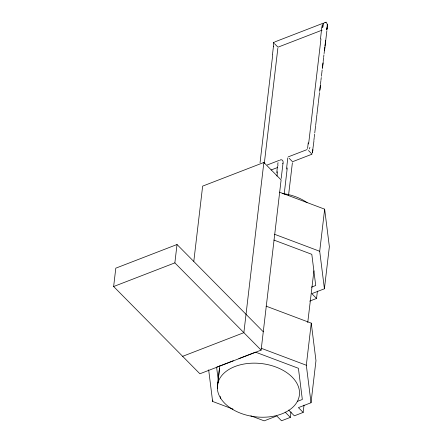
<?xml version="1.0" encoding="UTF-8"?>
<svg xmlns="http://www.w3.org/2000/svg" width="443" height="443" viewBox="0 0 443 443"><rect width="100%" height="100%" fill="white"/><g stroke="black" fill="none" stroke-linecap="round" stroke-linejoin="round"><path stroke-width="0.66" d="M321.851 27.261L322.177 25.417M273.458 46.421C274.012 45.668 272.606 41.631 274.516 42.179M326.906 28.363L326.735 29.698L326.807 28.402M217.352 388.361L219.739 365.89M217.912 382.94L219.418 368.615M320.483 38.99L321.762 27.61M273.469 46.188L272.495 54.616M264.321 163.323L277.839 48.326M277.506 166.053L276.731 172.836M287.8 157.88L286.505 169.06M327.61 24.575L327.443 25.976L327.493 24.73L327.255 25.705M193.807 261.315L202.639 186.126L263.862 162.47L281.111 179.924L261.121 350.125L199.893 373.781L113.641 286.527L115.8 268.165L177.023 244.508L263.275 331.763M261.121 350.125L174.863 262.871L177.023 244.508M232.99 409.11L212.623 401.441L212.778 400.084M260.052 162.708L272.716 54.871M263.862 162.47L243.866 332.671L182.643 356.327M276.98 176.104L277.495 171.696M281.194 178.451L283.005 163.223M284.168 194.339L287.269 167.919M288.531 195.435L292.391 162.736M307.558 148.549L308.234 142.801M308.61 143.981L320.948 38.956M322.382 27.699L322.82 24.193M313.871 140.486L314.237 137.358M314.314 136.726L314.608 134.218M314.751 132.966L315.566 126.045M315.643 125.419L316.9 114.709M316.972 114.078L318.229 103.369M318.307 102.737L319.492 92.653M319.636 91.396L320.306 85.721M320.527 83.827L320.898 80.67M320.97 80.039L321.269 77.519M321.419 76.257L322.155 69.95M322.305 68.687L322.969 63.033M323.191 61.151L323.562 58.011M323.634 57.38L323.927 54.871M324.077 53.614L324.813 47.335M324.963 46.078L325.627 40.429M313.921 141.09L312.365 152.713M319.907 90.112L320.577 84.436M322.576 67.397L323.24 61.743M324.569 50.441L326.89 30.667M250.81 415.816L264.178 420.85L276.786 415.977L281.532 420.778L290.353 417.372L290.99 411.94M307.735 322.554L313.926 270.834M288.648 410.068L294.34 415.827L303.162 412.422L298.416 407.621L311.025 402.748L306.318 365.242L311.263 323.146L266.071 306.135M309.618 301.129L316.546 298.455L311.806 293.654L324.414 288.781L319.708 251.27L324.653 209.174L279.461 192.162M303.162 412.422L304.025 405.074M316.546 298.455L317.409 291.101M311.025 402.748L315.97 360.652L311.263 323.146M324.414 288.781L329.359 246.685L324.653 209.174M322.953 27.056L323.379 23.512L324.902 22.405L326.281 22.178M327.167 25.528C327.549 24.204 326.779 22.211 325.145 22.499M312.52 151.75L312.88 149.806L312.287 153.04M278.066 162.62L277.75 164.01L277.999 165.604M282.795 163.661C284.201 161.501 281.748 158.184 279.588 160.416M309.314 148.97L309.917 147.392M278.946 160.455L267.279 164.968M274.976 41.836L323.196 23.202M278.398 47.024L322.111 30.135M288.199 156.883L307.093 149.584M271.077 170.007L277.645 167.471M292.873 161.584L311.767 154.286M113.641 286.527L174.863 262.871M311.346 287.197L315.715 285.508L311.806 254.326L273.912 240.062M233.3 360.757L216.61 367.208L218.321 380.847M238.866 358.608L255.556 352.163L298.416 368.294L302.331 399.475L297.336 401.408M274.516 234.258L319.708 251.27M261.126 348.231L306.318 365.242M277.966 47.185L274.627 43.791M273.403 42.495L274.134 43.22M285.131 412.09L290.353 417.372M289.168 158.328L292.374 161.573M308.461 150.509L312.01 154.114M220.282 396.441L220.525 398.39M208.659 369.855L212.623 401.441M326.729 28.014L326.735 29.698M282.13 193.453A41.26 26.796 6.7 0 1 307.093 202.656M327.355 25.378L326.951 29.127L327.355 25.378M232.193 409.127A41.26 26.796 6.7 0 0 298.936 397.443A41.26 26.796 6.7 0 0 244.143 364.002A41.26 26.796 6.7 0 0 232.193 409.127"/></g></svg>
